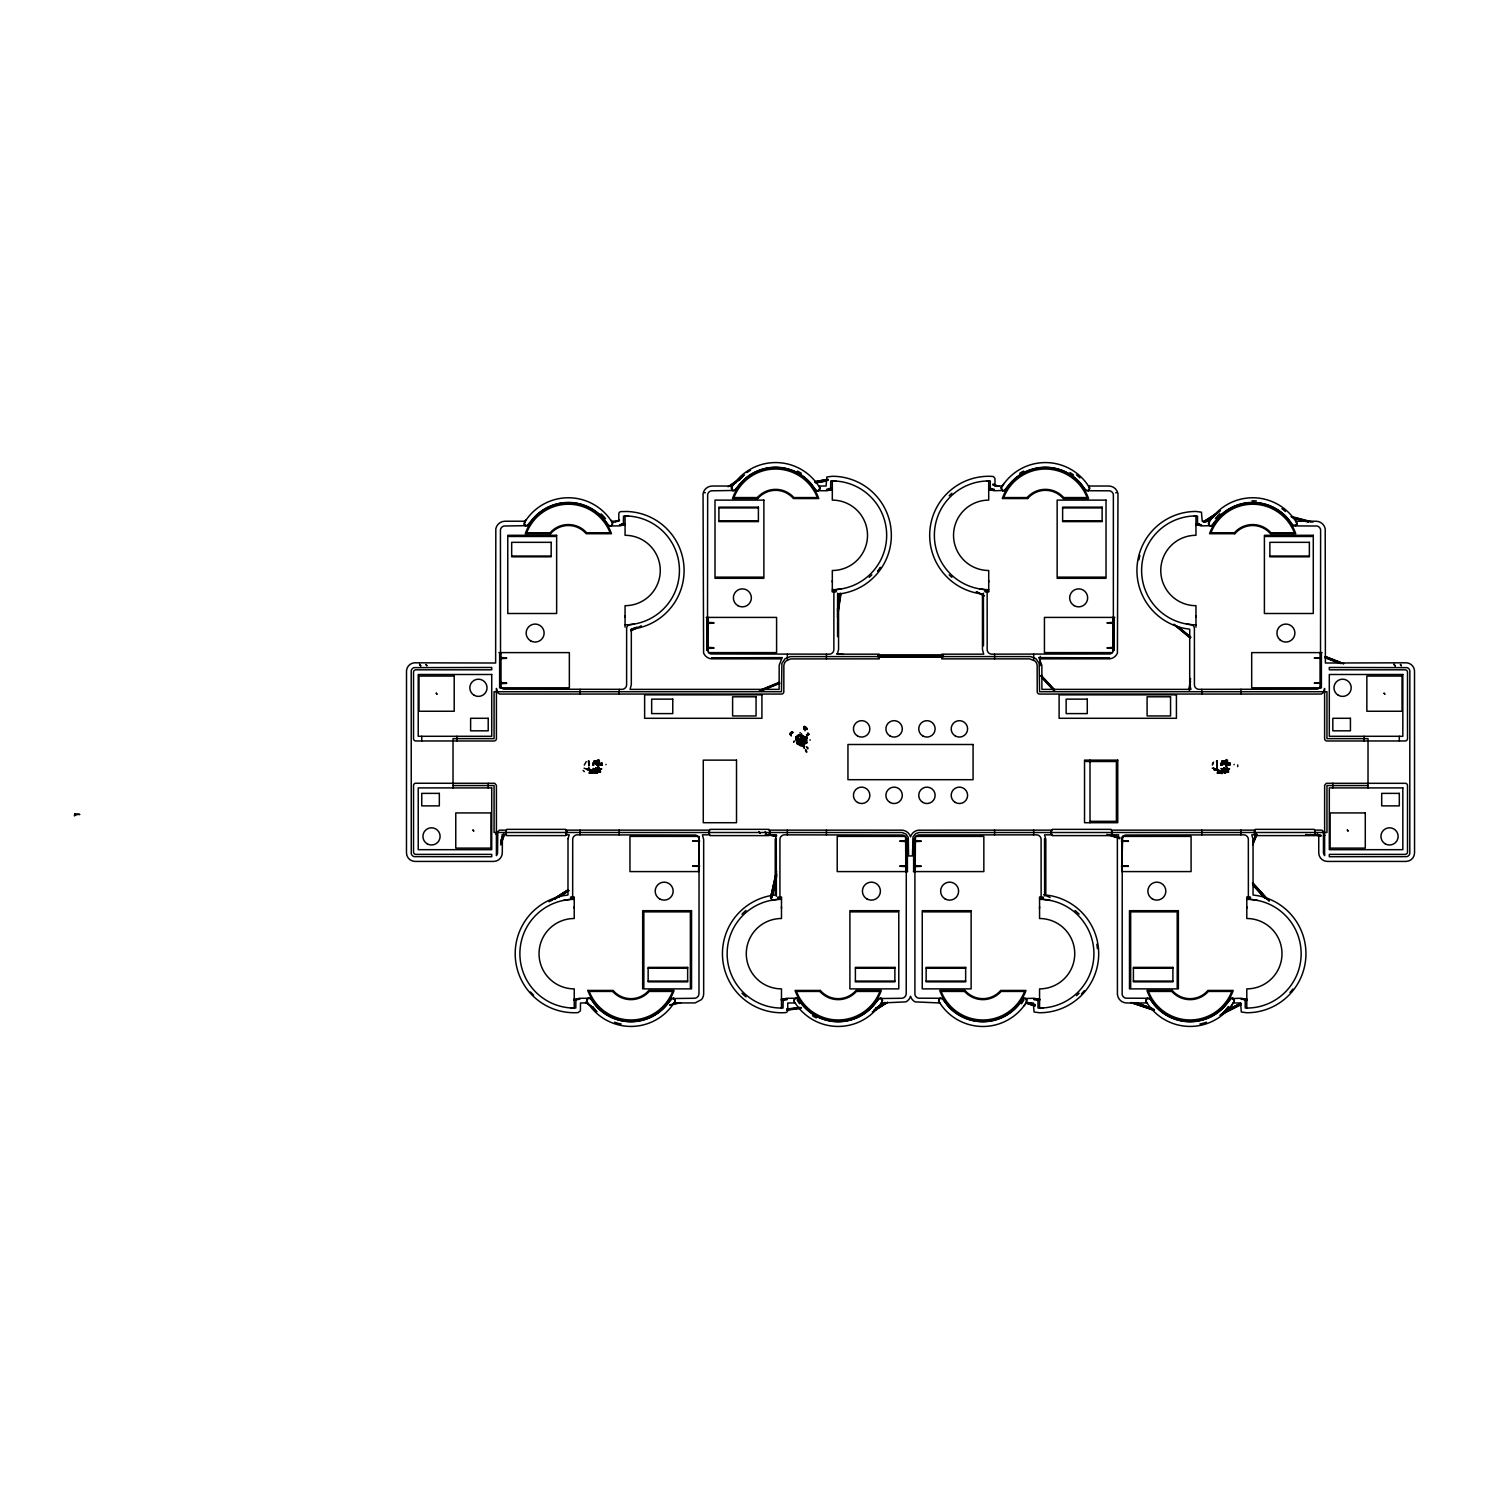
<?xml version="1.0" encoding="UTF-8"?>
<svg xmlns="http://www.w3.org/2000/svg" width="1489" height="1489" viewBox="0 0 1489 1489"><rect width="100%" height="100%" fill="white"/><g stroke="black" fill="none" stroke-linecap="round" stroke-linejoin="round"><path stroke-width="1.5" d="M798.607 735.119L801.212 735.715M837.562 636.641L837.618 593.199M596.884 764.881L598.448 762.07L595.805 762.349L597.312 764.825L599.49 763.745L597.815 760.097M776.141 895.857L776.253 838.642L776.383 895.969M789.952 734.245L790.25 734.561M799.779 736.031L803.204 736.05L805.828 738.172M807.206 729.256L807.243 728.754M599.806 763.578L598.113 762.871L599.322 760.283M797.304 744.184L795.629 738.618M586.834 768.808L587.429 770.018M597.833 762.61C595.842 759.278 600.216 763.094 596.996 761.959C592.734 762.219 598.169 762.852 598.634 759.837M1215.824 769.255L1215.024 770.129L1214.819 768.901M791.497 732.234L790.51 734.71M807.001 728.437L804.916 729.238L805.102 728.047M589.216 773.052L595.6 772.456L596.903 769.068M799.184 739.382C799.016 741.168 797.248 743.662 798.793 744.649M1040.215 665.695L1040.308 656.295M1217.332 773.052L1222.674 772.735M600.328 771.097C600.57 773.629 597.964 769.887 601.612 768.827C597.889 769.552 601.444 774.503 598.652 768.343M790.994 732.476L791.162 735.64L790.491 734.877M1227.439 771.19L1227.085 768.194M805.828 740.201L804.767 740.052L806.052 739.847M499.764 658.659L506.725 658.343M499.764 683.674L506.725 683.377M706.996 623.463L713.976 623.147M706.996 648.478L713.976 648.18M906.801 840.522L899.933 840.969M906.801 865.537L899.933 866.002M914.246 841.657L921.207 841.341M914.246 866.672L921.207 866.375M1114.033 622.328L1107.183 622.774M1114.033 647.343L1107.183 647.808M1321.283 658.659L1321.283 657.505M1321.283 683.674L1321.283 682.539M588.713 760.73L588.899 766.016M797.341 736.087C794.903 739.102 798.067 734.003 796.503 737.986M797.322 736.497L796.001 736.664L796.466 739.177M1217.257 765.197L1217.016 760.879M599.825 764.062L600.179 765.327M799.593 742.099L799.63 742.397M1227.904 763.578L1228.276 765.327M1229.169 762.982L1230.435 763.429M602.17 764.75C602.859 760.358 600.402 766.574 600.681 763.95M1227.718 763.559C1227.439 758.236 1226.657 770.502 1226.731 759.837M1229.207 764.155C1230.733 761.288 1229.988 768.045 1229.691 763.113M601.37 765.402L601.835 763.168M606.042 764.397L605.967 764.695M1227.327 762.219L1225.95 762.2L1227.42 760.283M1228.537 764.769L1227.736 763.913M1234.139 764.397L1234.065 764.695M588.881 765.234L588.453 760.86L589.011 761.679M592.603 763.745C592.976 760.842 599.416 762.629 596.791 760.656M800.244 743.514L799.872 740.759M1217.109 764.62L1216.55 760.86L1217.127 761.679M1226.415 759.483L1224.554 762.331L1225.373 761.14M593.925 764.36L592.901 765.42L592.845 764.322M801.771 745.747L802.124 744.519M1220.812 764.415L1221.836 764.825L1220.831 764.657M1227.066 768.529C1227.643 775.564 1228.593 767.412 1229.356 768.678M599.937 771.637L598.969 768.529M600.644 772.028L599.322 770.278L600.328 768.585M804.563 743.83L804.767 743.979M805.847 739.251C807.41 735.938 798.867 735.882 802.962 735.938M598.578 762.759L598.15 761.865L598.783 762.629M599.006 761.791L598.169 762.684L597.517 760.544M801.343 740.089L802.85 742.527M1225.782 760.879L1226.247 762.926L1227.606 761.065M806.461 738.618L807.112 736.981M791.739 732.179C786.657 735.119 797.695 731.08 790.585 732.718M796.82 739.605L796.373 736.85L796.485 739.847L797.248 738.376M806.107 727.618L807.187 729.052L804.153 726.837M597.554 767.952L597.871 767.933M796.168 739.121L797.676 737.855M799.891 739.53L800.356 742.006M798.96 740.964L797.974 742.378L798.83 740.815M1224.535 772.493C1221.65 772.475 1230.23 772.828 1226.75 768.343M1227.327 771.432C1229.169 764.75 1228.518 775.49 1227.085 769.348M598.559 763.317L597.74 764.881L599.118 763.429M806.945 742.992L806.703 736.906L807.336 738.19M598.727 761.177L597.945 760.544L598.987 760.656M593.478 764.825L593.646 765.29M599.155 770.427L600.402 771.991M1220.85 764.881L1222.301 764.992M1228.183 771.451L1227.513 770.241L1228.741 772.028M1227.085 760.711C1227.42 759.986 1224.349 763.15 1226.694 760.47C1224.088 761.14 1225.149 762.349 1227.178 761.94M590.649 772.437C588.211 770.185 599.471 777.463 598.987 768.194M597.685 760.879L597.443 762.405L598.746 760.898M1220.254 772.233L1224.032 772.158L1224.87 768.603M802.05 742.192L801.101 740.219L801.25 741.671M1227.681 770.148L1229.505 768.622M600.514 763.354L600.495 764.862L599.527 764.341M1228.611 763.354L1227.606 764.974M800.524 745.691L797.862 743.179L798.886 741.727M988.696 582.013L988.77 580.747M1039.508 908.253L1039.601 906.857M1039.508 1000.534L1039.601 999.138L1034.073 998.803M1196.002 523.793L1199.687 523.998L1196.002 523.644L1195.928 525.059L1201.474 524.91M1195.928 617.339L1196.002 615.925M1246.758 908.253L1246.851 906.857M1246.758 1000.534L1246.851 999.138L1241.323 998.803L1246.796 1000.05M1225.131 761.195L1225 762.368L1226.508 760.228M798.476 743.532L799.165 741.913M805.717 742.508L805.493 743.458L806.107 741.969M595.972 767.989L594.037 770.055M1215.713 768.938L1215.024 770.129L1214.95 768.808M1222.134 770.055L1224.032 767.71M601.258 768.678L599.434 769.832L601.407 768.622M796.187 737.52L797.006 738.228M798.495 736.087L797.471 735.287L798.532 736.255M791.478 732.718L790.343 733.072M1228.034 771.637L1228.239 772.288M805.437 729.554L803.595 727.432L805.177 729.331M1217.425 770.502C1226.694 771.767 1214.819 771.321 1216.997 766.016M584.265 765.085L586.219 761.642M1212.381 765.085L1213.535 762.089M1221.166 765.29L1221.911 764.564M1222.432 760.842C1227.755 768.324 1227.401 761.195 1226.359 762.852M1227.215 763.429L1227.513 762.349M798.923 741.913L797.788 744.146L796.541 739.865M598.894 770.948L599.099 769.106M595.06 760.935C595.451 764.173 593.143 763.689 596.754 760.972M1050.154 900.398L1043.696 899.375A3.909 3.909 0 0 1 1041.127 895.689L1041.09 839.052A4.69 4.69 0 0 0 1036.884 834.845L918.601 834.92A4.69 4.69 0 0 0 914.916 838.605L914.916 994.503A4.69 4.69 0 0 0 918.601 998.188L940.136 998.281A3.927 3.927 0 0 1 943.393 999.864L947.376 1005.298A46.531 46.531 0 0 0 1018.327 1005.317L1024.06 998.542L1034.073 998.281A3.909 3.909 0 0 1 1038.001 1002.078L1038.001 1008.016L1043.119 1007.941M597.927 768.603L597.778 767.393M601.854 763.392L600.812 764.75L600.03 763.689M796.447 739.288C799.09 735.659 795.945 736.366 797.173 738.879M1226.061 768.324C1225.131 768.789 1227.345 766.574 1224.777 770.353M1228.518 765.16L1230.212 764.285M599.602 771.395L597.182 772.493M800.151 735.901L797.695 736.459L798.811 735.492M806.48 735.157L808.843 734.189L806.796 734.635M586.592 769.348L586.871 768.882M1212.214 768.156L1214 768.305L1213.889 769.962M792.316 732.997L790.733 733.909M601.556 769.05L599.527 769.255L599.881 772.009M802.162 745.04L802.85 745.766L803.204 744.556M1229.318 763.559L1229.039 764.899M594.13 760.711L595.414 761.419L594.018 761.717M1224.498 764.099C1222.413 760.432 1226.061 762.256 1222.171 762.591M1224.851 760.972L1224.647 762.349L1223.474 761.865M595.153 769.906L594.539 768.771M806.405 738.19L806.275 737.074M807.354 735.175L808.918 734.505M793.581 742.173L794.4 741.038L793.749 741.82M797.899 737.558L796.354 738.898M602.301 763.764L601.072 762.982M804.711 726.371L806.145 727.302M1225.466 760.879L1226.433 760.767M1215.508 769.739L1215.415 770.036M796.82 738.432L797.341 737.055M602.059 764.974L600.681 765.141M599.434 769.832L599.806 770.036M806.61 742.75L804.991 742.006M802.497 744.463L801.752 742.937L802.869 744.649M598.429 762.145L599.509 761.065M1223.418 762.2L1226.266 761.214L1225.987 763.243M589.16 772.977C595.488 772.549 591.598 772.419 589.942 772.679M596.27 763.559L594.074 762.48L595.637 760.86M1222.618 762.033L1223.4 761.177M599.081 761.94L597.889 763.243M585.94 768.92L584.116 768.156M1188.929 689.668L1190.567 678.444M1189.264 689.854L1190.53 681.199M1189.692 689.928L1190.418 684.921M1214.038 768.92L1213.554 767.952M799.388 743.383L799.277 742.657M1226.862 763.41L1226.452 764.657M599.378 762.964L598.448 762.07M807.503 734.375L808.788 734.468L807.931 732.811M597.275 761.14L594.986 762.052M805.903 743.272L806.517 742.471L804.972 743.756M837.451 609.485L839.908 593.422M837.451 611.756L840.261 593.385M837.451 614.585L840.708 593.441M837.469 616.855L841.024 593.59M790.101 734.151C792.948 731.043 791.664 733.574 791.441 732.495M802.608 738.544L803.278 738.414M598.82 763.448L597.312 764.825L594.539 761.344M1223.567 762.629L1222.171 761.009L1224.237 762.052M598.28 762.48C599.285 760.935 596.512 761.251 598.373 762.684M797.843 736.478C798.365 737.464 795.145 736.162 797.601 737.148M593.422 762.517C595.991 761.363 596.791 764.08 596.047 763.41M1222.06 763.41C1225.987 762.703 1220.589 760.525 1223.735 760.86M806.535 728.14L804.339 727.079M594.52 761.53L593.776 761.549M1222.227 760.711L1224.088 761.772L1223.102 761.326M596.475 762.238L595.47 762.629M592.864 772.81L589.551 772.884L593.739 772.698M1226.21 763.727L1225.596 764.602L1225.819 763.41M804.209 745.263L803.148 744.035M593.385 768.938L594.465 768.882L593.031 768.454M595.712 761.512L596.773 762.331L598.41 760.228M1229.244 763.373L1228.686 764.043M1229.058 764.713L1230.082 764.36M799.184 741.113L799.891 739.028M800.244 739.251L800.244 739.735M599.062 770.818L598.987 769.348M802.348 745.803L802.013 743.662M1222.581 762.759L1223.083 762.052M803.483 743.96L803.111 742.453M595.451 761.214C597.089 764.211 595.395 760.916 594.372 761.847M599.713 769.645C603.659 767.617 598.038 770.613 600.328 769.236M796.224 739.568L795.926 738.786M1229.821 764.825L1229.318 763.876M1220.477 772.81C1227.252 776.476 1209.161 766.295 1220.068 771.339M1225 762.368L1226.824 761.177L1225.689 760.525M798.532 741.41L797.843 740.703M805.772 743.234L806.182 742.192M806.014 751.684C807.336 753.322 807.094 750.81 805.437 750.475M1226.992 771.283L1227.569 770.669M1221.315 764.378L1222.022 764.36M589.328 770.502L593.925 771.041M770.52 897.793L776.402 871.642M770.613 897.979L776.551 871.512M770.93 898.146L776.439 873.689M771.47 897.755L776.755 874.266M771.786 897.923L776.681 876.128M772.382 895.931L776.29 878.491M1227.066 769.664L1226.843 771.153M1229.97 764.434L1229.895 763.541M792.427 732.216L790.771 733.221M799.016 740.368L799.425 739.214M596.605 771.358L596.959 769.441M599.285 763.578L597.74 764.881M799.519 741.019L799.556 739.307M1224.703 771.358L1224.777 768.417M798.067 743.383L797.434 743.476M595.935 767.71L594.893 769.59L595.693 768.994M791.273 735.808L790.92 734.356M1218.616 771.618L1220.105 772.642L1217.611 772.921L1220.384 772.493L1217.257 772.977L1220.961 772.81M1224.367 763.559C1223.865 761.177 1228.164 761.363 1226.675 762.759M1222.972 769.981L1223.79 768.994M602.152 763.857L600.812 765.067M801.026 744.742L801.771 745.803M803.129 745.356L802.031 744.835M1224.535 770.651L1221.296 770.874L1222.562 770.706M800.617 745.3L799.779 743.476M1216.811 766.091L1216.867 767.803M598.876 764.211L598.876 763.522M801.845 743.551L800.989 742.248M1212.493 764.136L1212.884 763.038M802.515 745.077L802.292 743.402M1220.701 763.745L1222.134 761.717M595.861 763.392L595.581 762.089M599.304 771.302L596.903 772.698M803.576 729.126L804.339 729.294M597.666 760.525L596.884 762.089M600.309 765.234L601.426 763.727M1220.124 772.493L1221.836 772.698M808.843 734.189L808.173 734.226M633.923 624.114L629.344 624.766A3.909 3.909 0 0 0 626.627 628.488L626.608 685.126A4.69 4.69 0 0 1 622.402 689.333L503.673 689.165A4.69 4.69 0 0 1 500.546 686.038L500.434 529.693A4.69 4.69 0 0 1 504.12 526.008L527.18 525.654L532.894 518.879A46.531 46.531 0 0 1 603.845 518.879L607.847 524.333A3.927 3.927 0 0 0 611.086 525.915L612.668 523.663L611.644 521.224M698.583 871.586L699.067 836.39L698.974 993.517A4.709 4.709 0 0 1 694.228 998.281L672.135 998.542L666.421 1005.298A46.531 46.531 0 0 1 595.451 1005.317L591.468 999.864A3.927 3.927 0 0 0 588.211 998.281L586.647 1000.534L587.652 1002.972M707.48 650.414L707.666 494.497A4.69 4.69 0 0 1 711.351 490.812L734.412 490.458L740.126 483.702A46.531 46.531 0 0 1 811.096 483.683L815.079 489.137A3.927 3.927 0 0 0 818.336 490.719L819.899 488.466L818.894 486.028M804.153 726.39L805.195 727.525M881.06 998.337L878.454 998.561L876.016 1001.967A46.345 46.345 0 0 1 802.794 1005.112L798.104 998.71A2.55 2.55 0 0 0 795.535 998.244L793.898 1000.534L794.903 1002.972M986.946 480.984L990.297 480.984L990.297 486.922A3.909 3.909 0 0 0 994.205 490.719L1004.219 490.458L1009.951 483.683A46.531 46.531 0 0 1 1080.902 483.702L1084.885 489.137A3.927 3.927 0 0 0 1088.143 490.719L1089.706 488.466L1088.701 486.028M940.136 998.281L938.573 1000.534L939.578 1002.972M1194.197 516.162L1197.528 516.162L1197.528 522.118A3.909 3.909 0 0 0 1201.437 525.915L1211.469 525.654L1217.183 518.879A46.531 46.531 0 0 1 1288.153 518.879L1292.136 524.333A3.927 3.927 0 0 0 1295.393 525.915L1296.956 523.663L1295.951 521.224M1246.796 899.337A54.349 54.349 0 0 1 1301.144 954.486A54.349 54.349 0 0 1 1245.232 1008.034L1245.232 1002.078A3.909 3.909 0 0 0 1241.323 998.281L1231.291 998.542L1225.577 1005.317A46.531 46.531 0 0 1 1154.608 1005.298L1150.625 999.864A3.927 3.927 0 0 0 1147.386 998.281L1145.804 1000.534L1146.828 1002.972M802.143 736.311L800.617 736.627M801.082 745.505L800.337 744.779M798.178 735.529L799.854 735.492M501.048 840.373L503.245 834.268M501.123 840.559L503.431 834.175M500.695 842.811L503.785 834.194M501.104 842.96L504.194 834.343M500.732 845.008L504.492 834.547M593.776 763.541L594.52 762.275M799.221 735.305L800.617 735.566M598.932 771.656C599.769 770.185 596.847 773.61 598.28 772.028M1221.818 771.953L1225.484 772.865L1227.922 771.023M805.772 729.238L805.4 728.195M799.686 736.255L801.231 735.473M588.695 767.635L590.872 770.576L596.828 770.558M1221.073 771.079L1218.188 770.837M805.158 729.591L804.879 730.727M1229.449 768.957L1227.532 769.832L1229.281 769.106M595.898 762.312L594.986 762.107M612.184 525.059L612.5 522.676M587.113 999.138L586.815 1001.52M819.434 489.862L819.75 487.48M794.363 999.138L794.046 1001.52M1089.241 489.862L1089.557 487.48M939.038 999.138L938.721 1001.52M1296.472 525.059L1296.789 522.676M1146.288 999.138L1145.972 1001.52M800.654 736.05L801.138 736.18M1227.01 763.894L1227.252 762.777M1252.714 841.918L1255.971 834.026M1252.807 842.606L1256.362 834.026M1252.696 844.058L1256.753 834.194M1252.77 844.747L1257.032 834.454M597.778 768.771L596.68 770.353M601.165 769.106L600.383 769.087M1227.774 769.887L1228.797 768.547M796.857 738.823L796.764 737.855M601.668 765.216L601.761 764.546M804.06 728.14L805.381 728.53M800.375 745.282L799.891 743.383M1227.029 771.656L1226.582 772.195M1227.122 764.155L1225.131 764.639M1221.129 768.454L1222.674 769.627L1224.07 767.989M596.847 770.781L596.121 771.935M1224.944 770.781L1224.219 771.935M799.854 733.035L800.263 732.644M1219.845 772.177L1217.611 772.921M1223.4 762.349C1223.455 764.415 1225.801 761.456 1224.163 761.605M594.614 761.27L596.475 761.754M804.693 741.057L803.167 740.014L803.93 740.591M1223.567 763.28L1224.889 762.219M1233.376 1002.972L1234.362 1000.292L1232.818 998.281L1234.232 1001.52L1231.552 1005.633M799.016 744.128L799.928 744.854M1221.52 762.517L1222.469 762.498M591.971 771.339L589.644 770.483L593.59 770.353L589.644 770.483L592.082 770.911M1220.831 770.669L1218.43 770.911M1220.422 770.93L1220.924 770.725M600.588 764.043L601.63 764.285M595.526 763.894L596.028 764.397M597.666 764.471L597.722 763.41M593.664 761.624L595.73 761.214M595.414 772.065L596.121 772.363M524.333 522.453L525.896 519.996M800.114 735.678L801.138 735.622M1295.709 521.224L1316.053 521.224A9.399 9.399 0 0 1 1325.21 528.744L1325.396 663.014L1406.677 662.81A8.599 8.599 0 0 1 1414.513 670.646L1414.55 852.806A8.599 8.599 0 0 1 1406.063 861.424L1327.35 861.424A8.618 8.618 0 0 1 1318.751 852.806L1318.751 834.826L1314.787 834.826A5.063 5.063 0 0 0 1314.787 830.136L1321.097 830.136A2.345 2.345 0 0 1 1323.423 832.258L1323.46 853.197L1324.614 855.598L1324.633 785.336L1326.271 783.307L1405.839 783.307A2.345 2.345 0 0 1 1407.514 785.559L1407.514 852.024A2.345 2.345 0 0 1 1405.169 854.37L1329.305 854.37L1329.305 856.733L1406.714 856.64A3.909 3.909 0 0 0 1409.785 853.569L1409.841 670.999A3.909 3.909 0 0 0 1407.086 667.63L1329.305 667.463L1329.305 669.808L1405.169 669.808A2.345 2.345 0 0 1 1407.514 672.153L1407.514 738.637A2.345 2.345 0 0 1 1405.393 740.964L1326.96 740.982A2.345 2.345 0 0 1 1324.614 738.637L1324.614 688.421L1323.163 692.813L1321.32 694.042L1039.564 694.06A2.345 2.345 0 0 1 1037.219 691.715L1037.163 665.564A7.426 7.426 0 0 0 1035.041 661.042L1029.718 658.864L941.793 658.864L941.793 654.174L983.726 654.174L982.461 649.52L982.461 593.999A59.039 59.039 0 0 1 929.825 531.201A59.039 59.039 0 0 1 990.669 476.312L993.386 476.517L994.95 478.397L994.987 486.028L1002.376 486.028L1003.977 483.367M1208.64 522.453L1211.227 518.563M1024.302 1005.633L1026.033 1003.046L1033.292 1002.972L1034.092 1012.017L1039.545 1012.743A59.039 59.039 0 0 0 1051.085 895.782L1045.818 895.001L1045.818 839.48L1044.552 834.826L1051.662 834.826A5.063 5.063 0 0 1 1051.662 830.136L918.639 830.173A9.381 9.381 0 0 0 910.524 836.837A9.381 9.381 0 0 0 902.408 830.173L769.366 830.136A5.063 5.063 0 0 1 769.366 834.826L776.495 834.826L775.229 839.48L775.229 895.001L769.943 895.782A59.039 59.039 0 0 0 722.965 961.522A59.039 59.039 0 0 0 785.541 1012.613A2.345 2.345 0 0 0 787.737 1010.38L787.737 1002.972L795.126 1002.972A51.222 51.222 0 0 0 881.227 1002.972L905.908 1001.874A9.399 9.399 0 0 0 910.524 996.253A9.399 9.399 0 0 0 915.121 1001.874L939.801 1002.972M1225.484 772.865L1226.731 771.432L1225 772.698M803.595 743.253L804.041 742.248M502.296 834.826L506.26 834.826A5.063 5.063 0 0 1 506.26 830.136L499.485 830.173L497.773 831.588L497.568 853.197L496.414 855.598L496.414 785.336L494.757 783.307L415.412 783.251A2.345 2.345 0 0 0 413.533 785.559L413.533 852.024A2.345 2.345 0 0 0 415.878 854.37L491.724 854.37L491.724 856.733L414.333 856.64A3.909 3.909 0 0 1 411.262 853.569L411.206 670.999A3.909 3.909 0 0 1 413.961 667.63L491.724 667.463L491.724 669.808L415.878 669.808A2.345 2.345 0 0 0 413.533 672.153L413.533 738.637A2.345 2.345 0 0 0 415.636 740.964L494.069 740.982A2.345 2.345 0 0 0 496.414 738.637L496.414 688.421L497.866 692.813L499.708 694.042L781.483 694.06A2.345 2.345 0 0 0 783.828 691.715L783.865 665.564A7.426 7.426 0 0 1 786.006 661.042L790.529 658.901L879.236 658.864L879.236 654.174L837.302 654.174L838.568 649.52L838.568 593.999A59.039 59.039 0 0 0 891.26 532.169A59.039 59.039 0 0 0 832.295 476.275L826.842 476.983L826.06 486.028L818.671 486.028A51.222 51.222 0 0 0 732.569 486.028L712.226 486.028A9.399 9.399 0 0 0 703.05 493.622L703.59 653.038A9.399 9.399 0 0 0 711.388 658.827L781.688 658.864L779.175 665.229L779.138 689.37L630.052 689.37L631.317 684.717L631.317 629.196L636.603 628.395A59.039 59.039 0 0 0 626.981 511.49L620.894 511.602A2.345 2.345 0 0 0 618.81 513.817L618.81 521.224L611.421 521.224A51.222 51.222 0 0 0 525.319 521.224L504.994 521.224A9.399 9.399 0 0 0 495.818 528.744L495.632 663.014L414.37 662.81A8.599 8.599 0 0 0 406.516 670.646L406.478 852.806A8.599 8.599 0 0 0 414.966 861.424L493.678 861.424A8.618 8.618 0 0 0 502.296 852.806L502.407 834.659L503.747 834.659L502.407 835.106M1227.681 770.725L1228.332 771.563M799.909 736.478L800.412 735.157L800.412 736.236M800.375 745.524L798.811 743.327M1227.476 761.14L1226.675 762.238M1226.378 772.028L1227.215 770.967M600.365 772.233L599.322 770.52M1296.733 524.631L1292.936 525.636L1290.498 522.23A46.345 46.345 0 0 0 1213.07 524.91A2.55 2.55 0 0 1 1208.454 522.918L1209.384 521.224L1209.18 525.431M1223.065 769.906L1224.349 768.975M1226.657 771.935L1224.926 772.326M1237.694 766.63L1237.75 764.918M798.272 735.622L798.681 736.646M801.603 737.893L802.962 736.571M1222.674 764.453L1224.144 764.397M802.664 737.129L803.706 736.832M588.471 770.167L587.95 769.068M597.573 772.679L593.72 771.953M806.815 729.591L806.722 728.4M1222.45 772.679L1224.349 771.823M800.803 737.669L803.39 736.385L801.771 735.715M1227.252 770.427L1227.141 769.068M594.297 762.908L595.451 763.28M728.047 486.717L743.03 476.35M730.038 485.786L741.634 477.895M730.28 486.14L740.014 479.532M730.541 486.382L736.404 482.417M595.209 769.627L596.251 768.975M802.422 736.794C799.184 738.283 805.754 735.975 802.459 737.576M1220.533 770.744L1219.23 770.669M1203.428 521.764L1220.403 510.857M1203.391 521.95L1218.709 512.104M1203.503 522.304L1217.09 513.575M1204.136 522.416L1215.433 515.138M1205.885 521.708L1213.665 516.702M1206.071 521.746L1213.609 516.888M884.857 1002.451L875.42 1008.481L885.043 1002.488M874.006 1009.989L885.322 1002.73M874.229 1010.342L885.546 1003.102M872.461 1011.906L887.314 1002.395M872.405 1012.092L887.5 1002.413M1223.735 772.344L1222.097 772.047M801.268 737.967L802.794 736.981M597.889 764.49L597.126 763.913M549.032 901.794L568.053 889.882L551.135 900.622M554.783 898.76L568.519 890.161M555.025 899.133L568.761 890.534M559.082 896.992L568.854 890.869M805.456 728.884L805.94 727.786M1221.092 764.266L1221.613 765.03M803.446 736.72L804.451 737.595M806.219 749.935L805.605 749.73M804.525 728.493L806.126 728.475M1222.748 769.162L1221.259 768.845M798.886 738.358L797.936 738.767M791.925 732.272L792.93 732.439M1226.992 1010.119L1240.635 1003.27M1225.242 1011.143L1240.821 1003.325M1223.083 1012.613L1241.082 1003.586M1221.334 1013.99L1241.268 1003.977M1221.576 1014.251L1241.342 1004.331M1219.826 1015.293L1241.249 1004.535M630.591 629.791L634.817 627.707M630.666 630.163L636.622 627.204M630.852 630.554L637.236 627.39M631.094 630.815L641.294 625.771M798.16 736.199L799.184 735.529M803.316 736.664L804.376 739.419M1222.227 768.975L1221.613 768.733M798.42 744.332L800.263 744.872M803.892 737.967L802.925 738.209M595.377 772.121L594.558 771.842M759.39 690.449L779.454 682.223M761.4 690.003L779.156 682.725M761.549 690.393L779.324 683.135M763.764 689.872L779.882 683.283M803.539 737.595L806.256 741.429M613.282 522.174L619.573 520.07M615.218 522.006L619.275 520.554M1223.809 761.698L1225.168 762.052M594.465 770.706L593.199 770.874L594.26 770.986M804.544 737.986L803.892 736.999L805.605 739.251M1088.515 490.532L1085.686 490.439L1083.247 487.033A46.345 46.345 0 0 0 1005.838 489.713A2.55 2.55 0 0 1 1002.339 490.532M1218.746 772.437L1219.044 772.251M1147.014 998.468L1149.843 998.561L1152.281 1001.967A46.345 46.345 0 0 0 1229.691 999.287A2.55 2.55 0 0 1 1233.916 999.138M1225.242 762.647L1224.423 762.182M669.808 1004.852L678.928 1002.655M669.976 1005.187L680.976 1002.655M802.72 735.994L804.079 737.036M796.447 738.488L798.755 737.967M939.987 998.337L942.593 998.561L945.031 1001.967A46.345 46.345 0 0 0 1022.44 999.287A2.55 2.55 0 0 1 1027.056 1001.278L1026.144 1002.972L1026.349 998.765M589.235 770.669L590.947 772.251M815.339 481.58L826.153 479.57M815.172 481.747L828.145 479.346M815.116 482.12L828.089 479.719M815.19 482.548L828.163 480.147M815.767 482.79L826.581 480.798M817.759 482.566L826.414 480.966M563.642 900.398L570.101 899.375A3.909 3.909 0 0 0 572.669 895.689L572.707 839.052A4.69 4.69 0 0 1 576.913 834.845L695.642 835.031A4.69 4.69 0 0 1 698.974 839.573M770.874 900.398L777.351 899.375A3.909 3.909 0 0 0 779.92 895.689L779.938 839.052A4.69 4.69 0 0 1 784.145 834.845L902.892 835.031A4.69 4.69 0 0 1 906.224 839.573M593.608 769.143L594.446 768.938M841.173 588.937L836.595 589.588A3.909 3.909 0 0 0 833.877 593.311L833.859 649.948A4.69 4.69 0 0 1 829.652 654.155L710.904 653.969A4.69 4.69 0 0 1 707.666 650.395M786.713 1009.039L799.705 1007.383M786.639 1009.412L801.324 1007.532M786.695 1009.84L801.38 1007.96M786.862 1010.175L799.854 1008.518M1228.537 762.777L1230.398 763.522M589.886 772.456L591.71 772.4M1044.534 838.661L1044.627 895.913M800.021 745.505L799.332 744.128M828.591 488.671L832.277 488.466L832.351 489.862L826.823 490.197M828.591 488.82L832.277 488.597M826.786 489.267L832.295 488.95M826.804 489.713L832.332 489.378M826.823 490.067L832.351 489.732M625.045 523.793L621.36 523.998L625.026 523.644L625.119 525.059L619.554 524.91M621.378 524.351L625.064 524.128M621.397 524.798L625.082 524.575M619.573 525.245L625.101 524.928M574.196 999.268L579.724 998.803L574.251 1000.05M574.233 999.622L579.742 999.287M786.974 998.933L781.446 999.138L781.52 1000.534M781.464 999.622L786.992 999.287M781.502 1000.05L787.011 999.733M593.46 771.228L594.669 771.246L593.478 771.116M1228.574 762.852L1228.257 762.777M596.121 764.546L597.033 764.639M1115.708 492.747L1116.657 492.71M803.148 736.013L802.478 735.975M1314.415 657.97L1321.283 657.859M1314.415 682.986L1321.283 682.893M692.683 840.969L699.551 840.857M692.683 866.002L699.551 865.891M818.336 490.719L827.102 490.719A3.909 3.909 0 0 0 830.657 487.685L830.75 480.984L835.869 481.059M611.086 525.915L619.871 525.915A3.909 3.909 0 0 0 623.407 522.881L623.5 516.162L628.619 516.255M1218.765 770.855L1219.994 771.376M588.211 998.281L579.444 998.281A3.909 3.909 0 0 0 575.852 1001.539L575.796 1008.016L570.678 1007.941M1088.478 486.028L1108.802 486.028A9.399 9.399 0 0 1 1117.978 493.622L1117.42 653.113A9.399 9.399 0 0 1 1109.659 658.827L1039.341 658.864L1041.853 665.229L1041.909 689.37L1190.977 689.37L1189.711 684.717L1189.711 629.196L1184.444 628.395A59.039 59.039 0 0 1 1195.983 511.453L1201.437 512.179L1202.219 521.224L1209.626 521.224A51.222 51.222 0 0 1 1296.416 522.341M718.908 507.935L758.404 507.935M1062.625 507.935L1102.121 507.935M718.908 520.834L758.404 520.834M1062.625 520.834L1102.121 520.834M586.647 532.764L610.099 532.764A44.763 44.763 0 0 0 526.659 532.764L550.092 532.764A24.438 24.438 0 0 1 586.647 532.764M1294.388 532.764L1270.936 532.764A24.438 24.438 0 0 0 1234.4 532.764L1210.948 532.764A44.763 44.763 0 0 1 1294.388 532.764M508.94 536.468L555.471 536.468M1265.576 536.468L1312.107 536.468M511.676 556.03L551.172 556.03M1269.875 556.03L1309.371 556.03M716.172 577.136L762.703 577.136M1058.325 577.136L1104.857 577.136M706.214 617.414L776.588 617.414L776.588 652.61L708.485 652.61M1114.833 617.414L1044.44 617.414L1044.44 652.61L1112.562 652.61M713.715 622.681L706.996 622.328M713.715 647.696L706.996 647.343M498.964 652.61L569.356 652.61L569.356 687.806L501.235 687.806M1322.064 652.61L1251.691 652.61L1251.691 687.806L1319.794 687.806M979.874 588.937L984.434 589.588A3.909 3.909 0 0 1 987.151 593.311L987.188 649.948A4.69 4.69 0 0 0 991.395 654.155L1110.124 653.969A4.69 4.69 0 0 0 1113.363 650.395L1113.363 494.497A4.69 4.69 0 0 0 1109.677 490.812L1088.143 490.719M878.007 655.16L943.04 655.16M877.989 655.421L943.04 655.421M878.882 655.811L943.449 655.811M877.989 656.091L943.058 656.091M877.97 656.947L943.058 656.947M782.041 657.617L711.5 657.859L782.023 657.877M1038.987 657.617L1109.528 657.859L1039.024 657.877M506.465 657.859L499.764 657.505M506.465 682.893L499.764 682.539M1187.105 624.114L1191.684 624.766A3.909 3.909 0 0 1 1194.401 628.488L1194.42 685.126A4.69 4.69 0 0 0 1198.626 689.333L1317.374 689.165A4.69 4.69 0 0 0 1320.501 686.038L1320.613 529.693A4.69 4.69 0 0 0 1316.927 526.008L1295.393 525.915M1085.89 761.512L1116.396 761.512L1116.396 821.332L1090.246 821.332M453.028 785.559L494.069 785.559L494.069 832.481L902.185 832.519L906.019 834.101L908.271 837.507L908.569 855.933L912.478 855.933L913.018 836.799L915.567 833.691L918.862 832.519L1326.96 832.481L1326.96 785.559L1368.019 785.559M1257.405 900.398L1250.928 899.375A3.909 3.909 0 0 1 1248.359 895.689L1248.34 839.052A4.69 4.69 0 0 0 1244.134 834.845L1125.386 835.031A4.69 4.69 0 0 0 1122.259 838.158L1122.148 994.503A4.69 4.69 0 0 0 1125.833 998.188L1147.386 998.281M698.08 836.39L629.959 836.39L629.959 871.586L698.08 871.586M905.312 836.39L837.209 836.39L837.209 871.586L907.583 871.586M905.628 836.39L905.815 871.586M915.4 836.39L915.214 871.586M915.716 836.39L983.838 836.39L983.838 871.586L913.446 871.586M1122.967 836.39L1191.088 836.39L1191.088 871.586L1122.967 871.586M920.947 840.857L914.246 840.522M1121.496 840.857L1128.197 840.857M920.947 865.891L914.246 865.537M1121.496 865.891L1128.197 865.891M851.075 911.864L897.606 911.864M923.422 911.864L969.953 911.864M648.143 968.166L687.639 968.166M855.393 968.166L894.87 968.166M926.158 968.166L965.654 968.166M1133.408 968.166L1172.904 968.166M648.143 981.065L687.639 981.065M855.393 981.065L894.87 981.065M926.158 981.065L965.654 981.065M1133.408 981.065L1172.904 981.065M587.801 990.446L613.114 990.446A23.452 23.452 0 0 0 648.757 990.446L674.07 990.446A45.731 45.731 0 0 1 587.82 990.446M1147.051 1002.972L1126.726 1002.972A9.381 9.381 0 0 1 1117.42 994.54L1117.364 839.535L1118.63 834.826L1111.52 834.826A5.063 5.063 0 0 0 1111.52 830.136L1254.929 830.136A5.063 5.063 0 0 0 1254.929 834.826L1251.784 834.826L1253.049 839.48L1253.049 895.001L1258.335 895.782A59.039 59.039 0 0 1 1246.796 1012.743L1241.323 1012.017L1240.542 1002.972L1233.153 1002.972A51.222 51.222 0 0 1 1146.362 1001.855M1121.496 841.304L1128.457 841.341M1121.496 866.319L1128.457 866.375M1107.202 623.053L1114.033 623.463M1107.202 648.069L1114.033 648.478M1314.452 658.25L1321.283 658.306M1314.452 683.265L1321.283 683.321M899.97 841.248L906.801 841.657M692.72 841.248L699.551 841.304M899.97 866.263L906.801 866.672M692.72 866.263L699.551 866.319M806.573 734.561L807.541 734.747M1222.581 760.972L1223.567 760.842M704.39 492.71L705.339 492.747M584.358 771.618L583.092 770.464M804.358 738.376L805.344 740.107M992.437 488.82L988.77 488.466L988.677 489.862L994.205 490.197M988.733 488.95L994.261 489.267M988.715 489.378L994.243 489.713M988.696 489.732L994.205 490.067M1195.983 524.128L1199.669 524.351M1195.946 524.575L1199.631 524.798M1195.928 524.928L1201.455 525.245M1241.305 998.933L1246.833 999.268M1241.286 999.287L1246.814 999.622M1034.073 998.933L1039.583 999.268M1034.055 999.287L1039.564 999.622M1034.017 999.733L1039.545 1000.05M1314.34 834.547L1320.873 835.161M1309.948 834.547L1320.836 835.608M1305.667 834.491L1321.022 836.111M836.52 653.801L843.388 654.397M803.669 737.688L804.414 738.674M594.185 762.349L595.209 762.815M805.605 736.739L805.605 737.762M770.129 834.473L776.569 835.757M767.896 834.473L776.476 836.185M765.309 834.454L776.29 836.502M588.453 769.571L588.732 770.092M732.737 490.663L735.343 490.439L737.781 487.033A46.345 46.345 0 0 1 811.002 483.888L815.693 490.29A2.55 2.55 0 0 0 819.899 488.466L819.639 487.257M673.81 998.337L671.204 998.561L668.766 1001.967A46.345 46.345 0 0 1 595.544 1005.112L590.854 998.71A2.55 2.55 0 0 0 587.448 998.765M796.485 738.712L797.099 737.669M800.486 742.248L801.156 742.937M802.739 739.53L803.855 740.331M1291.354 516.515L1312.982 522.118M1291.186 516.832L1310.86 521.932M1293.215 517.8L1308.142 521.671M1293.215 518.172L1308.44 522.118M804.079 739.512L803.092 738.823M802.608 739.363L804.172 739.884M804.116 739.344L802.962 738.879M1150.122 1007.569L1135.698 1002.711L1152.281 1008.425M1133.706 1002.562L1153.863 1009.319M1133.11 1002.823L1154.18 1009.896M1131.026 1002.488L1153.975 1010.193M1131.119 1002.674L1153.807 1010.286M1113.53 835.403L1119.821 837.525M1109.77 834.51L1119.579 837.804M1108.933 834.696L1118.034 837.749M1106.867 834.361L1119.896 838.754M1030.742 1003.195L1035.097 1004.666M1028.341 1002.525L1034.892 1004.74M1028.136 1002.823L1034.669 1005.038M1025.809 1002.506L1035.06 1005.633M1025.791 1002.86L1034.855 1005.931M1034.65 1006.006L1025.921 1003.046A51.222 51.222 0 0 1 939.112 1001.855M992.995 484.037L999.193 486.419M993.089 484.576L997.146 486.047M992.94 484.986L996.997 486.456M803.129 743.886L803.818 744.351M1325.34 656.481L1343.711 663.666M1325.136 656.556L1343.506 663.722M1324.894 656.835L1341.775 663.424M1324.745 657.245L1341.068 663.629M1324.707 657.617L1339.337 663.331M806.312 746.715L807.783 748.874M1043.752 894.74L1050.136 897.476M809.979 739.772L810.221 740.163M803.464 746.119L804.414 746.566M976.412 591.673L982.908 594.762M976.337 592.026L984.434 595.879M590.519 771.618L591.524 772.14M1217.741 769.776L1216.681 767.97M589.644 769.776L588.583 767.97M1216.401 769.478L1217.313 770.241L1216.327 769.255M524.556 525.059L525.654 525.915L524.109 523.905L525.096 521.224L524.314 524.631A2.55 2.55 0 0 0 524.891 525.431L528.111 525.636L530.549 522.23A46.345 46.345 0 0 1 603.752 519.084L608.443 525.487A2.55 2.55 0 0 0 612.444 524.631M586.052 1002.283L591.245 1006.024M585.549 1002.339L591.338 1006.527M1178.134 626.608L1190.772 637.05M1176.459 625.696L1190.623 637.385M1174.002 624.226L1190.344 637.72M1173.872 624.561L1190.046 637.925M803.074 741.596L802.441 740.312M800.431 743.104L800.505 742.695M923.534 655.942L923.273 657.096M890.143 655.942L889.864 657.096M803.297 741.466L801.287 739.102M1216.904 760.823L1217.202 761.251M799.425 743.067L800.114 744.556M1041.314 675.448L1054.715 689.891M1040.979 675.597L1054.528 690.207M1041.053 676.322L1054.212 690.505M1041.928 677.793L1053.877 690.654M802.962 746.25L804.265 747.794M1252.714 882.828L1269.131 900.882M1252.51 882.791L1268.926 900.864M1252.547 883.349L1267.102 899.375M1253.347 884.894L1265.278 898.035M1253.161 885.211L1265.092 898.332M1253.18 885.415L1265.11 898.556M598.41 767.263L597.573 765.718M801.101 740.219L801.585 741.224M803.874 737.651L805.195 738.991M804.916 742.527L804.339 741.708L804.358 742.899M802.199 740.871L802.85 741.876M610.862 520.033L612.407 522.453M803.595 746.938L804.432 748.502M1216.587 761.344L1217.295 763.559M1226.508 766.649L1226.973 767.915L1226.266 765.923M598.41 766.649L598.876 767.915L598.169 765.923M1226.229 766.872L1225.763 765.737M598.131 766.872L597.666 765.737M801.417 733.593L801.938 734.896M801.361 742.285L800.803 740.424M1216.941 763.224L1216.662 761.81M588.844 763.224L588.49 761.344M807.634 747.236L807.838 748.204M800.468 741.969L800.319 740.405M589.197 763.559L588.639 762.442M832.277 580.747L832.351 582.143M781.446 906.857L781.52 908.253M625.026 615.925L625.119 617.339M574.196 906.857L574.27 908.253M574.196 999.138L574.27 1000.534M983.41 593.18L983.485 645.779M1399.306 736.292L1399.306 740.982M1368.019 787.904L1368.019 738.637L1326.96 738.637L1326.96 691.715L1039.564 691.715L1039.136 663.461L1035.99 658.734L1030.742 656.575L790.305 656.575L785.057 658.734L781.893 663.461L781.483 691.715L494.069 691.715L494.069 738.637L453.028 738.637L453.028 787.904M1364.11 736.292L1364.11 740.982M1332.823 783.214L1332.823 787.904M1321.394 652.61L1321.394 687.806M1320.799 652.61L1320.799 687.806M1320.296 652.61L1320.296 687.806M1246.796 1008.239L1246.796 988.882A35.196 35.196 0 0 0 1281.992 953.704A35.196 35.196 0 0 0 1246.796 918.508L1246.796 896.992A56.694 56.694 0 0 1 1250.518 897.123M1240.933 689.37L1240.933 694.06M1240.933 830.136L1240.933 834.826M1201.828 689.37L1201.828 694.06M1201.828 830.136L1201.828 834.826M1195.965 627.185L1195.965 605.688A35.196 35.196 0 0 1 1160.769 570.492A35.196 35.196 0 0 1 1195.965 535.296L1195.965 515.938A54.349 54.349 0 0 0 1141.616 570.492A54.349 54.349 0 0 0 1195.965 624.84M1177.203 987.71L1177.203 911.864L1130.672 911.864L1130.672 987.71M1114.163 617.414L1114.163 650.414M1113.549 617.414L1113.549 650.414M1113.065 617.414L1113.065 650.414M1090.004 760.135L1090.004 822.71M1039.564 1008.239L1039.564 988.882A35.196 35.196 0 0 0 1074.742 953.704A35.196 35.196 0 0 0 1039.564 918.508L1039.564 896.992A56.694 56.694 0 0 1 1043.268 897.123M1033.682 654.174L1033.682 659.999M1033.682 830.136L1033.682 834.826M994.596 654.174L994.596 658.864M994.596 830.136L994.596 834.826M988.715 480.761L988.715 500.118A35.196 35.196 0 0 0 953.537 535.296A35.196 35.196 0 0 0 988.715 570.492L988.715 592.008A56.694 56.694 0 0 1 985.011 591.878M914.73 838.586L914.73 871.586M914.134 838.586L914.134 871.586M913.632 838.586L913.632 871.586M907.397 838.586L907.397 871.586M906.913 838.586L906.913 871.586M906.298 838.586L906.224 993.517A4.709 4.709 0 0 1 901.459 998.281L879.366 998.542L873.671 1005.298A46.531 46.531 0 0 1 802.701 1005.317L798.7 999.864A3.927 3.927 0 0 0 795.461 998.281L786.695 998.281A3.909 3.909 0 0 0 783.102 1001.539L783.046 1008.016L781.483 1008.053A54.349 54.349 0 0 1 727.135 953.704A54.349 54.349 0 0 1 781.483 899.337M832.314 480.761L832.314 500.118A35.196 35.196 0 0 1 867.51 535.296A35.196 35.196 0 0 1 832.314 570.492L832.314 592.008A56.694 56.694 0 0 0 836.018 591.878M826.451 654.174L826.451 658.864M826.451 830.136L826.451 834.826M787.346 654.174L787.346 659.999M787.346 830.136L787.346 834.826M781.483 1008.239L781.483 988.882A35.196 35.196 0 0 1 746.287 953.704A35.196 35.196 0 0 1 781.483 918.508L781.483 896.992A56.694 56.694 0 0 0 777.779 897.123M707.982 617.414L707.982 650.414M706.884 617.414L706.884 650.414M690.375 987.71L690.375 911.864L643.844 911.864L643.844 987.71M625.064 627.185L625.064 605.688A35.196 35.196 0 0 0 660.26 570.492A35.196 35.196 0 0 0 625.064 535.296L625.064 515.938A54.349 54.349 0 0 1 679.431 570.492A54.349 54.349 0 0 1 625.064 624.84M619.201 689.37L619.201 694.06M619.201 830.136L619.201 834.826M580.096 689.37L580.096 694.06M580.096 830.136L580.096 834.826M574.233 1008.239L574.233 988.882A35.196 35.196 0 0 1 539.037 953.704A35.196 35.196 0 0 1 574.233 918.508L574.233 896.992A56.694 56.694 0 0 0 570.529 897.123M500.732 652.61L500.732 687.806M500.248 652.61L500.248 687.806M499.634 652.61L499.634 687.806M488.206 783.214L488.206 787.904M456.937 736.292L456.937 740.982M421.741 736.292L421.741 740.982M533.62 995.192A58.052 58.052 0 0 1 530.568 991.972M746.827 472.609A50.31 50.31 0 0 1 750.493 470.282M880.371 567.421A57.81 57.81 0 0 1 877.784 570.994M880.595 567.57A58.071 58.071 0 0 1 877.989 571.162M1138.899 559.808A58.071 58.071 0 0 1 1139.867 555.49M1292.88 989.012A58.071 58.071 0 0 1 1289.995 992.512M1084.439 990.539A58.071 58.071 0 0 1 1081.498 993.852M1096.835 944.212A58.071 58.071 0 0 1 1097.393 948.605M1023.874 1000.105A48.002 48.002 0 0 1 1021.398 1003.791M1079.097 993.237A55.912 55.912 0 0 1 1076.417 995.732M1039.564 897.774A55.912 55.912 0 0 1 1043.212 897.904M1075.021 910.468A55.912 55.912 0 0 1 1079.097 914.153M1039.564 899.337A54.349 54.349 0 0 1 1093.912 953.704A54.349 54.349 0 0 1 1039.564 1008.053M1228.518 1006.564A49.584 49.584 0 0 1 1225.484 1009.951M1228.667 1006.676A49.751 49.751 0 0 1 1223.977 1011.664M1206.499 1022.199A49.751 49.751 0 0 1 1199.892 1024.004M1246.796 897.774A55.912 55.912 0 0 1 1250.462 897.904M1019.723 473.26A48.002 48.002 0 0 1 1023.557 471.082M1069.94 472.553A48.002 48.002 0 0 1 1073.625 474.972M1076.491 474.917A49.751 49.751 0 0 1 1079.916 477.913M1002.376 486.028A51.222 51.222 0 0 1 1089.166 487.145M988.715 591.226A55.912 55.912 0 0 1 985.067 591.096M951.862 577.341A55.912 55.912 0 0 1 949.182 574.847M949.182 495.763A55.912 55.912 0 0 1 951.862 493.268M988.715 589.663A54.349 54.349 0 0 1 934.366 535.296A54.349 54.349 0 0 1 988.715 480.947M1215.359 518.544A48.169 48.169 0 0 1 1219.882 513.705M1251.97 500.844A48.169 48.169 0 0 1 1256.4 500.974M1281.917 508.717A49.751 49.751 0 0 1 1285.472 511.565M816.307 1017.918A48.002 48.002 0 0 1 812.491 1015.74M799.63 1003.791A48.002 48.002 0 0 1 797.155 1000.105M746.008 996.923A55.912 55.912 0 0 1 741.95 993.237M741.95 914.153A55.912 55.912 0 0 1 746.008 910.468M777.816 897.904A55.912 55.912 0 0 1 781.483 897.774M621.155 1024.004A49.751 49.751 0 0 1 614.548 1022.199M597.07 1011.664A49.751 49.751 0 0 1 592.38 1006.676M595.544 1009.951A49.584 49.584 0 0 1 592.51 1006.564M574.233 1008.053A54.349 54.349 0 0 1 519.884 953.704A54.349 54.349 0 0 1 574.233 899.337M570.585 897.904A55.912 55.912 0 0 1 574.233 897.774M797.49 471.082A48.002 48.002 0 0 1 801.305 473.26M741.113 477.913A49.751 49.751 0 0 1 744.556 474.917M832.314 480.947A54.349 54.349 0 0 1 886.662 535.296A54.349 54.349 0 0 1 832.314 589.663M871.847 574.847A55.912 55.912 0 0 1 869.185 577.341M835.98 591.096A55.912 55.912 0 0 1 832.314 591.226M601.035 513.835A48.002 48.002 0 0 1 605.558 518.637M568.016 838.642L567.979 895.001L562.712 895.782A59.039 59.039 0 0 0 515.697 961.41A59.039 59.039 0 0 0 578.086 1012.613L580.412 1010.826L580.487 1002.972L587.894 1002.972A51.222 51.222 0 0 0 673.977 1002.972L695.158 1002.916L701.505 999.566A9.418 9.418 0 0 0 703.664 993.572L703.664 839.535L702.399 834.826L709.527 834.826A5.063 5.063 0 0 1 709.527 830.136L566.099 830.136A5.063 5.063 0 0 1 566.099 834.826L569.245 834.826L568.016 838.642M675.206 1000.292L674.219 1002.972L675.206 1000.292L673.661 998.281L675.206 1000.292M731.415 487.722L732.886 490.719L731.341 488.708L732.327 486.028L731.415 487.722M882.456 1000.292L881.451 1002.972L882.456 1000.292L880.892 998.281L882.456 1000.292M1001.222 487.722L1002.693 490.719L1001.148 488.708L1002.134 486.028L1001.222 487.722M566.658 831.979L565.597 835.608L506.763 835.608L505.683 832.481L506.763 829.354L565.597 829.354L566.658 831.979M769.925 831.979L768.864 835.608L710.03 835.608L708.95 832.481L710.03 829.354L768.864 829.354L769.925 831.979M1112.06 831.979L1111.017 835.608L1052.183 835.608L1051.085 832.481L1052.183 829.354L1111.017 829.354L1112.06 831.979M1315.327 831.979L1314.266 835.608L1255.432 835.608L1254.352 832.481L1255.432 829.354L1314.266 829.354L1315.327 831.979M74.766 813.739L74.45 815.898L75.716 815.097A7.054 7.054 0 0 1 79.81 814.483L74.766 813.739M419.6 664.336L420.754 665.918L419.6 664.336M426.022 664.559L426.859 665.695L426.022 664.559M436.277 693.223L436.91 694.116L436.277 693.223M473.037 830.08L473.67 830.974L473.037 830.08M496.246 834.082L497.382 835.664L496.246 834.082M758.832 831.681L759.986 833.263L758.832 831.681M765.253 831.904L766.072 833.058L765.253 831.904M1394.02 664.336L1395.174 665.918L1394.02 664.336M1400.442 664.559L1401.279 665.695L1400.442 664.559M1384.119 693.223L1384.77 694.116L1384.119 693.223M1317.393 834.082L1318.547 835.664L1317.393 834.082M1323.814 834.305L1324.633 835.459L1323.814 834.305M1347.359 830.08L1348.01 830.974L1347.359 830.08M757.343 497.568L733.891 497.568A44.763 44.763 0 0 1 817.331 497.568L793.879 497.568A24.438 24.438 0 0 0 757.343 497.568M1027.149 497.568L1003.698 497.568A44.763 44.763 0 0 1 1087.138 497.568L1063.704 497.568A24.438 24.438 0 0 0 1027.149 497.568M757.789 498.554L732.476 498.554A45.731 45.731 0 0 1 818.745 498.554L793.451 498.554A23.452 23.452 0 0 0 757.789 498.554M1027.596 498.554L1002.283 498.554A45.731 45.731 0 0 1 1088.552 498.554L1063.258 498.554A23.452 23.452 0 0 0 1027.596 498.554M763.876 500.118L714.999 500.118L714.999 578.309L763.876 578.309L763.876 500.118M1106.029 500.118L1057.153 500.118L1057.153 578.309L1106.029 578.309L1106.029 500.118M758.404 507.153L718.908 507.153L718.908 521.615L758.404 521.615L758.404 507.153M1102.121 507.153L1062.625 507.153L1062.625 521.615L1102.121 521.615L1102.121 507.153M550.539 533.732L525.245 533.732A45.731 45.731 0 0 1 611.495 533.732L586.201 533.732A23.452 23.452 0 0 0 550.539 533.732M1234.846 533.732L1209.533 533.732A45.731 45.731 0 0 1 1295.784 533.732L1270.489 533.732A23.452 23.452 0 0 0 1234.846 533.732M556.644 535.296L507.768 535.296L507.768 613.505L556.644 613.505L556.644 535.296M1313.279 535.296L1264.403 535.296L1264.403 613.505L1313.279 613.505L1313.279 535.296M551.172 542.331L511.676 542.331L511.676 556.812L551.172 556.812L551.172 542.331M1309.371 542.331L1269.875 542.331L1269.875 556.812L1309.371 556.812L1309.371 542.331M491.724 674.498L418.223 674.498L418.223 736.292L491.724 736.292L491.724 674.498M1402.824 674.498L1329.305 674.498L1329.305 736.292L1402.824 736.292L1402.824 674.498M454.201 676.062L419.005 676.062L419.005 711.258L454.201 711.258L454.201 676.062M1402.042 676.062L1366.846 676.062L1366.846 711.258L1402.042 711.258L1402.042 676.062M761.921 694.842L644.625 694.842L644.625 718.294L761.921 718.294L761.921 694.842M1176.422 694.842L1059.107 694.842L1059.107 718.294L1176.422 718.294L1176.422 694.842M756.058 696.796L732.607 696.796L732.607 715.948L756.058 715.948L756.058 696.796M1170.559 696.796L1147.088 696.796L1147.088 715.948L1170.559 715.948L1170.559 696.796M672.767 699.141L651.661 699.141L651.661 713.603L672.767 713.603L672.767 699.141M1087.268 699.141L1066.143 699.141L1066.143 713.603L1087.268 713.603L1087.268 699.141M488.206 718.294L470.617 718.294L470.617 730.82L488.206 730.82L488.206 718.294M1350.43 718.294L1332.823 718.294L1332.823 730.82L1350.43 730.82L1350.43 718.294M973.08 744.5L847.948 744.5L847.948 779.696L973.08 779.696L973.08 744.5M736.515 760.135L703.273 760.135L703.273 822.71L736.515 822.71L736.515 760.135M1117.755 760.135L1084.532 760.135L1084.532 822.71L1117.755 822.71L1117.755 760.135M491.724 787.904L418.223 787.904L418.223 849.679L491.724 849.679L491.724 787.904M1402.824 787.904L1329.305 787.904L1329.305 849.679L1402.824 849.679L1402.824 787.904M439.329 793.376L421.741 793.376L421.741 805.884L439.329 805.884L439.329 793.376M1399.306 793.376L1381.699 793.376L1381.699 805.884L1399.306 805.884L1399.306 793.376M490.942 812.938L455.764 812.938L455.764 848.116L490.942 848.116L490.942 812.938M1365.283 812.938L1330.086 812.938L1330.086 848.116L1365.283 848.116L1365.283 812.938M1122.464 836.39L1121.98 871.586L1122.464 836.39M691.547 910.691L642.671 910.691L642.671 988.882L691.547 988.882L691.547 910.691M898.779 910.691L849.903 910.691L849.903 988.882L898.779 988.882L898.779 910.691M971.126 910.691L922.249 910.691L922.249 988.882L971.126 988.882L971.126 910.691M1178.376 910.691L1129.5 910.691L1129.5 988.882L1178.376 988.882L1178.376 910.691M687.639 967.385L648.143 967.385L648.143 981.847L687.639 981.847L687.639 967.385M894.87 967.385L855.393 967.385L855.393 981.847L894.87 981.847L894.87 967.385M965.654 967.385L926.158 967.385L926.158 981.847L965.654 981.847L965.654 967.385M1172.904 967.385L1133.408 967.385L1133.408 981.847L1172.904 981.847L1172.904 967.385M820.346 990.446L795.052 990.446A45.731 45.731 0 0 0 881.302 990.446L856.007 990.446A23.452 23.452 0 0 1 820.346 990.446M965.021 990.446L939.727 990.446A45.731 45.731 0 0 0 1025.977 990.446L1000.682 990.446A23.452 23.452 0 0 1 965.04 990.446M1172.271 990.446L1146.977 990.446A45.731 45.731 0 0 0 1233.227 990.446L1207.933 990.446A23.452 23.452 0 0 1 1172.271 990.446M612.668 991.432L589.216 991.432A44.763 44.763 0 0 0 672.656 991.432L649.204 991.432A24.438 24.438 0 0 1 612.668 991.432M819.899 991.432L796.447 991.432A44.763 44.763 0 0 0 879.887 991.432L856.454 991.432A24.438 24.438 0 0 1 819.899 991.432M964.593 991.432L941.122 991.432A44.763 44.763 0 0 0 1024.581 991.432L1001.129 991.432A24.438 24.438 0 0 1 964.593 991.432M1171.824 991.432L1148.373 991.432A44.763 44.763 0 0 0 1231.812 991.432L1208.379 991.432A24.438 24.438 0 0 1 1171.824 991.432M955.287 735.975A8.208 8.208 0 0 0 967.608 728.866A8.208 8.208 0 0 0 955.287 721.756A8.208 8.208 0 0 0 955.287 735.975M955.287 802.441A8.208 8.208 0 0 0 967.608 795.331A8.208 8.208 0 0 0 955.287 788.221A8.208 8.208 0 0 0 955.287 802.441M922.845 735.975A8.208 8.208 0 0 0 935.148 728.866A8.208 8.208 0 0 0 922.845 721.756A8.208 8.208 0 0 0 922.845 735.975M922.845 802.441A8.208 8.208 0 0 0 935.148 795.331A8.208 8.208 0 0 0 922.845 788.221A8.208 8.208 0 0 0 922.845 802.441M889.994 735.975A8.208 8.208 0 0 0 902.315 728.866A8.208 8.208 0 0 0 889.994 721.756A8.208 8.208 0 0 0 889.994 735.975M889.994 802.441A8.208 8.208 0 0 0 902.315 795.331A8.208 8.208 0 0 0 889.994 788.221A8.208 8.208 0 0 0 889.994 802.441M857.534 735.975A8.208 8.208 0 0 0 869.855 728.866A8.208 8.208 0 0 0 857.534 721.756A8.208 8.208 0 0 0 857.534 735.975M857.534 802.441A8.208 8.208 0 0 0 869.855 795.331A8.208 8.208 0 0 0 857.534 788.221A8.208 8.208 0 0 0 857.534 802.441M1338.295 695.251A8.599 8.599 0 0 0 1351.212 687.806A8.599 8.599 0 0 0 1338.295 680.343A8.599 8.599 0 0 0 1338.295 695.251M1385.217 843.835A8.599 8.599 0 0 0 1398.134 836.39A8.599 8.599 0 0 0 1385.217 828.945A8.599 8.599 0 0 0 1385.217 843.835M474.135 695.251A8.599 8.599 0 0 0 487.033 687.806A8.599 8.599 0 0 0 474.135 680.343A8.599 8.599 0 0 0 474.135 695.251M427.213 843.835A8.599 8.599 0 0 0 440.111 836.39A8.599 8.599 0 0 0 427.213 828.945A8.599 8.599 0 0 0 427.213 843.835M945.124 898.928A8.99 8.99 0 0 0 958.618 891.129A8.99 8.99 0 0 0 945.124 883.349A8.99 8.99 0 0 0 945.124 898.928M1152.374 898.928A8.99 8.99 0 0 0 1165.85 891.129A8.99 8.99 0 0 0 1152.374 883.349A8.99 8.99 0 0 0 1152.374 898.928M1074.165 605.651A8.99 8.99 0 0 0 1087.659 597.871A8.99 8.99 0 0 0 1074.165 590.072A8.99 8.99 0 0 0 1074.165 605.651M1279.982 639.823A8.99 8.99 0 0 0 1294.723 634.817A8.99 8.99 0 0 0 1283.015 624.542A8.99 8.99 0 0 0 1279.982 639.823M866.914 898.928A8.99 8.99 0 0 0 880.408 891.129A8.99 8.99 0 0 0 866.914 883.349A8.99 8.99 0 0 0 866.914 898.928M659.683 898.928A8.99 8.99 0 0 0 673.158 891.129A8.99 8.99 0 0 0 659.683 883.349A8.99 8.99 0 0 0 659.683 898.928M737.874 605.651A8.99 8.99 0 0 0 751.368 597.871A8.99 8.99 0 0 0 737.874 590.072A8.99 8.99 0 0 0 737.874 605.651M530.642 640.847A8.99 8.99 0 0 0 544.136 633.067A8.99 8.99 0 0 0 530.642 625.268A8.99 8.99 0 0 0 530.642 640.847"/></g></svg>
